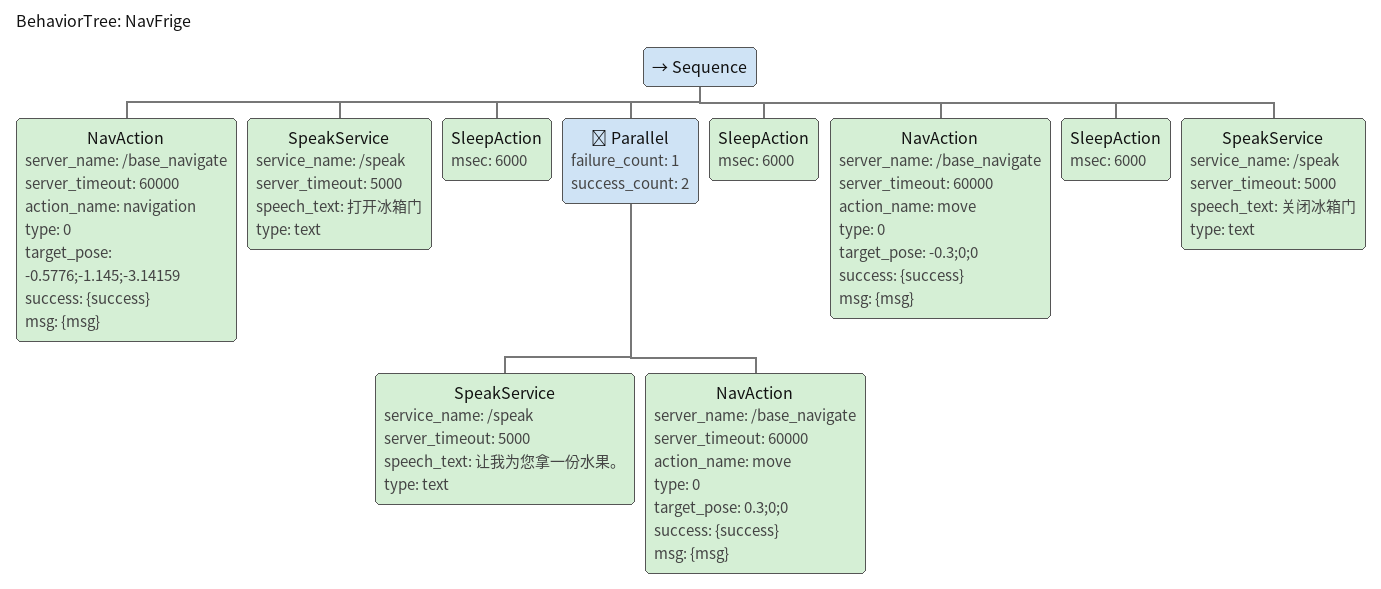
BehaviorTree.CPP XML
<?xml version="1.0" encoding="UTF-8"?>
<root BTCPP_format="4"
      main_tree_to_execute="NavFrige">
  <BehaviorTree ID="NavFrige">
    <Sequence>
      <NavAction server_name="/base_navigate"
                 server_timeout="60000"
                 action_name="navigation"
                 type="0"
                 target_pose="-0.5776;-1.145;-3.14159"
                 success="{success}"
                 msg="{msg}"/>
      <SpeakService service_name="/speak"
                    server_timeout="5000"
                    speech_text="打开冰箱门"
                    type="text"/>
      <SleepAction msec="6000"/>
      <Parallel failure_count="1"
                success_count="2">
        <SpeakService service_name="/speak"
                      server_timeout="5000"
                      speech_text="让我为您拿一份水果。"
                      type="text"/>
        <NavAction server_name="/base_navigate"
                  server_timeout="60000"
                  action_name="move"
                  type="0"
                  target_pose="0.3;0;0"
                  success="{success}"
                  msg="{msg}"/>
      </Parallel>
      <SleepAction msec="6000"/>
      <NavAction server_name="/base_navigate"
                 server_timeout="60000"
                 action_name="move"
                 type="0"
                 target_pose="-0.3;0;0"
                 success="{success}"
                 msg="{msg}"/>
      <SleepAction msec="6000"/>
      <SpeakService service_name="/speak"
                    server_timeout="5000"
                    speech_text="关闭冰箱门"
                    type="text"/>
    </Sequence>
  </BehaviorTree>
</root>
